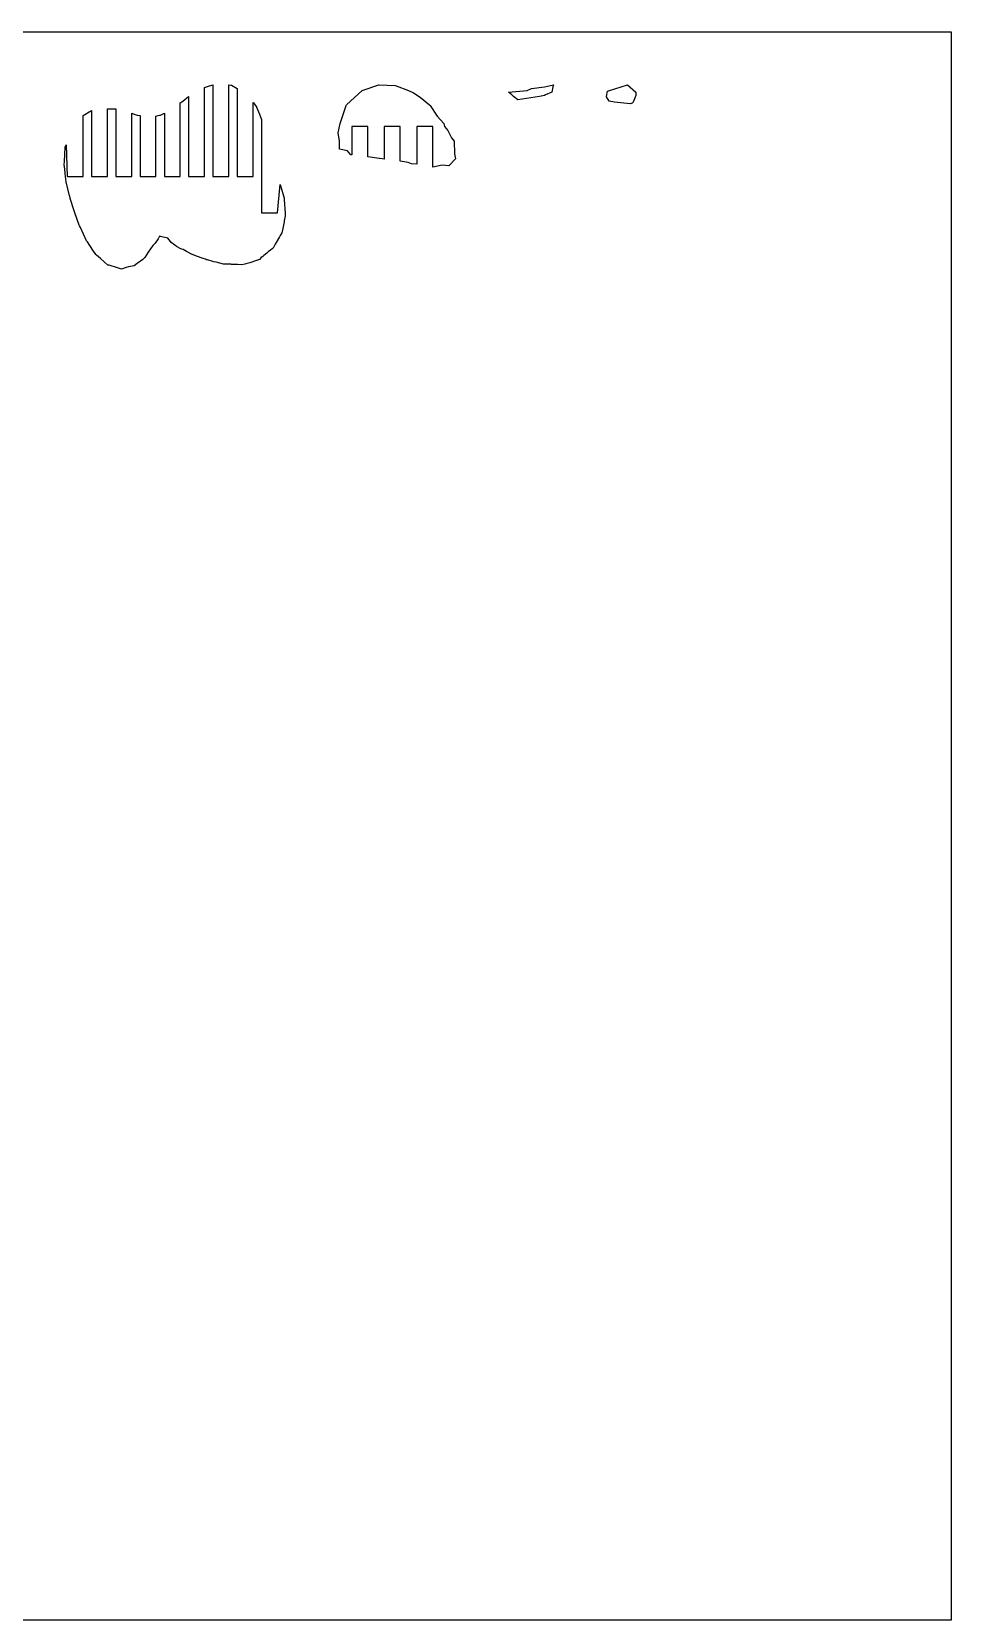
# Model space of a CAD drawing. Header units: metres. Extents: x 0 to 600, y 0 to 300.
# Drawn here: x 426.4 to 600, y 0 to 300 of the extents above; entities that cross this region are included whole.
import ezdxf

# ---------------------------------------------------------------- set-up
doc = ezdxf.new("R2010")
doc.units = ezdxf.units.M

msp = doc.modelspace()

# ---------------------------------------------------------------- linework, layer by layer
at = {"layer": 'sheet_boundary'}
for p, q in [((0, 300), (600, 300)), ((600, 300), (600, 0)), ((600, 0), (0, 0))]:
    msp.add_line(p, q, dxfattribs=at)
at = {"layer": 'X-1'}
for p, q in [((485.802951, 286.210221), (488.793727, 288.928682)), ((488.793727, 288.928682), (491.915558, 289.96812)), ((491.915558, 289.96812), (491.992781, 290)), ((491.992781, 290), (495.046083, 289.827536)), ((495.046083, 289.827536), (495.234733, 289.818077)), ((495.234733, 289.818077), (497.567386, 288.928692)), ((497.567386, 288.928692), (498.461473, 288.498134)), ((498.461473, 288.498134), (499.739218, 287.660458)), ((484.656176, 282.697818), (485.75581, 286.091106)), ((485.75581, 286.091106), (485.802951, 286.210221)), ((499.739218, 287.660458), (501.513318, 286.210221)), ((501.513318, 286.210221), (501.56143, 286.128796)), ((501.56143, 286.128796), (501.630306, 286.047853)), ((501.630306, 286.047853), (502.926664, 284.064894)), ((484.275586, 280.926718), (484.656176, 282.697818)), ((489.830682, 282.103275), (486.830682, 282.103275)), ((486.830682, 282.103275), (486.830682, 276.742356)), ((489.830682, 276.349469), (489.830682, 282.103275)), ((495.973308, 282.103275), (492.973308, 282.103275)), ((492.973308, 282.103275), (492.973308, 275.932649)), ((495.973308, 275.533247), (495.973308, 282.103275)), ((502.115935, 282.103275), (499.115935, 282.103275)), ((499.115935, 282.103275), (499.115935, 274.981392)), ((502.115935, 274.413741), (502.115935, 282.103275)), ((502.926664, 284.064894), (504.210593, 282.697818)), ((504.210593, 282.697818), (504.319891, 282.098561)), ((504.319891, 282.098561), (504.936149, 281.351022)), ((484.533072, 279.34146), (484.275586, 280.926718)), ((484.540091, 277.857595), (484.533072, 279.34146)), ((504.936149, 281.351022), (505.670212, 279.96442)), ((505.670212, 279.96442), (506.185172, 279.34146)), ((506.185172, 279.34146), (506.194012, 276.97068)), ((485.988945, 277.491379), (484.540091, 277.857595)), ((486.672409, 276.757224), (485.988945, 277.491379)), ((486.830682, 276.742356), (486.672409, 276.757224)), ((491.992781, 276.085669), (489.830682, 276.349469)), ((492.075421, 276.079716), (491.992781, 276.085669)), ((492.554761, 275.985103), (492.075421, 276.079716)), ((506.194012, 276.97068), (506.388354, 275.985103)), ((492.973308, 275.932649), (492.554761, 275.985103)), ((497.480248, 275.337822), (495.973308, 275.533247)), ((498.083071, 275.045034), (497.480248, 275.337822)), ((499.115935, 274.981392), (498.083071, 275.045034)), ((503.877943, 274.814188), (502.115935, 274.413741)), ((505.164802, 274.6626), (503.877943, 274.814188)), ((506.388354, 275.985103), (505.164802, 274.6626))]:
    msp.add_line(p, q, dxfattribs=at)
at = {"layer": 'X-10-2'}
for p, q in [((516.388354, 288.570644), (519.914673, 288.936778)), ((517.027177, 288.068806), (516.388354, 288.570644)), ((517.142368, 287.978316), (517.027177, 288.068806)), ((519.914673, 288.936778), (520.789322, 289.266731)), ((520.789322, 289.266731), (523.200441, 289.602011)), ((523.200441, 289.602011), (524.893831, 290)), ((523.414286, 288.068806), (523.200441, 287.978316)), ((524.600222, 288.570644), (523.414286, 288.068806)), ((524.675431, 288.936778), (524.600222, 288.570644)), ((524.743208, 289.266731), (524.675431, 288.936778)), ((524.812078, 289.602011), (524.743208, 289.266731)), ((524.893831, 290), (524.812078, 289.602011)), ((517.390978, 287.783016), (517.142368, 287.978316)), ((518.162974, 287.176561), (517.390978, 287.783016)), ((522.26732, 287.783016), (518.162974, 287.176561)), ((523.200441, 287.978316), (522.26732, 287.783016))]:
    msp.add_line(p, q, dxfattribs=at)
at = {"layer": 'Z-1'}
for p, q in [((534.893831, 287.786581), (535.128679, 288.756293)), ((535.128679, 288.756293), (535.310711, 288.823697)), ((535.310711, 288.823697), (538.891818, 290)), ((538.891818, 290), (540.471146, 288.562295)), ((540.471146, 288.562295), (540.462672, 287.937989)), ((534.908417, 287.723848), (534.893831, 287.786581)), ((535.414105, 286.923721), (534.908417, 287.723848)), ((536.443408, 286.709977), (535.414105, 286.923721)), ((539.361523, 286.373683), (536.443408, 286.709977)), ((539.743967, 286.513788), (539.361523, 286.373683)), ((539.93442, 286.709977), (539.743967, 286.513788)), ((540.462672, 287.937989), (539.93442, 286.709977))]:
    msp.add_line(p, q, dxfattribs=at)
at = {"layer": 'Z-8'}
for p, q in [((459.028981, 289.500167), (459.20662, 289.556252)), ((459.028981, 272.686573), (459.028981, 289.500167)), ((459.20662, 289.556252), (459.369173, 289.607574)), ((459.369173, 289.607574), (459.569384, 289.670785)), ((459.569384, 289.670785), (460.612113, 290)), ((460.612113, 290), (460.612113, 272.686573)), ((463.612113, 272.686573), (463.612113, 289.974064)), ((463.612113, 289.974064), (463.974666, 289.936652)), ((463.974666, 289.936652), (464.114084, 289.893803)), ((464.114084, 289.893803), (465.195246, 289.273079)), ((465.195246, 289.273079), (465.195246, 272.686573)), ((436.947152, 284.705032), (437.696451, 285.149795)), ((437.696451, 285.149795), (437.696451, 272.686573)), ((440.696451, 272.686573), (440.696451, 285.461492)), ((440.696451, 285.461492), (440.756327, 285.460318)), ((440.756327, 285.460318), (441.020991, 285.455128)), ((441.020991, 285.455128), (442.279584, 285.430451)), ((442.279584, 285.430451), (442.279584, 272.686573)), ((454.445849, 286.57394), (454.542003, 286.646302)), ((454.445849, 272.686573), (454.445849, 286.57394)), ((454.542003, 286.646302), (454.726111, 286.784854)), ((454.726111, 286.784854), (454.964827, 286.938468)), ((454.964827, 286.938468), (455.017371, 286.97228)), ((455.017371, 286.97228), (455.634185, 287.446486)), ((455.634185, 287.446486), (456.028981, 287.766241)), ((456.028981, 287.766241), (456.028981, 272.686573)), ((468.195246, 272.686573), (468.195246, 286.621631)), ((468.195246, 286.621631), (468.834568, 285.830305)), ((468.834568, 285.830305), (468.842084, 285.820263)), ((468.842084, 285.820263), (468.869829, 285.755939)), ((468.869829, 285.755939), (469.390761, 284.450272)), ((436.113319, 284.210092), (436.751125, 284.588676)), ((436.113319, 272.686573), (436.113319, 284.210092)), ((436.751125, 284.588676), (436.947152, 284.705032)), ((445.279584, 272.686573), (445.279584, 284.62472)), ((445.279584, 284.62472), (445.760376, 284.448001)), ((445.760376, 284.448001), (446.340156, 284.234899)), ((446.340156, 284.234899), (446.862716, 284.167379)), ((446.862716, 284.167379), (446.862716, 272.686573)), ((449.862716, 284.086629), (450.243722, 284.190528)), ((449.862716, 272.686573), (449.862716, 284.086629)), ((450.243722, 284.190528), (450.555754, 284.220678)), ((450.555754, 284.220678), (450.725562, 284.237086)), ((450.725562, 284.237086), (451.209465, 284.512465)), ((451.209465, 284.512465), (451.445849, 284.646985)), ((451.445849, 284.646985), (451.445849, 272.686573)), ((469.390761, 284.450272), (469.749939, 283.550025)), ((469.749939, 283.550025), (469.778378, 283.478745)), ((469.778378, 283.478745), (469.778378, 265.773677)), ((432.575777, 275.470792), (432.709198, 278.113642)), ((432.709198, 278.113642), (432.73323, 278.182191)), ((432.73323, 278.182191), (432.844951, 278.500856)), ((432.844951, 278.500856), (432.904744, 278.671407)), ((432.904744, 278.671407), (432.905375, 278.673206)), ((432.905375, 278.673206), (433.113319, 272.686573)), ((432.528014, 274.846794), (432.575777, 275.470792)), ((432.575777, 274.564688), (432.528014, 274.846794)), ((432.709198, 273.358318), (432.575777, 274.564688)), ((432.73323, 273.141019), (432.709198, 273.358318)), ((432.844951, 272.130859), (432.73323, 273.141019)), ((432.904744, 271.671677), (432.844951, 272.130859)), ((432.905375, 271.669146), (432.904744, 271.671677)), ((433.559716, 269.043196), (432.905375, 271.669146)), ((433.113319, 272.686573), (436.113319, 272.686573)), ((437.696451, 272.686573), (440.696451, 272.686573)), ((442.279584, 272.686573), (445.279584, 272.686573)), ((446.862716, 272.686573), (449.862716, 272.686573)), ((451.445849, 272.686573), (454.445849, 272.686573)), ((456.028981, 272.686573), (459.028981, 272.686573)), ((460.612113, 272.686573), (463.612113, 272.686573)), ((465.195246, 272.686573), (468.195246, 272.686573)), ((472.778378, 265.773677), (473.307366, 271.164828)), ((473.307366, 271.164828), (473.620657, 270.057243)), ((473.620657, 270.057243), (473.789165, 269.461511)), ((433.585572, 268.939433), (433.559716, 269.043196)), ((433.638782, 268.663982), (433.585572, 268.939433)), ((433.681477, 268.524956), (433.638782, 268.663982)), ((434.406932, 266.162674), (433.681477, 268.524956)), ((473.789165, 269.461511), (474.035527, 268.590543)), ((474.035527, 268.590543), (474.038252, 268.5421)), ((474.038252, 268.5421), (474.073352, 268.262853)), ((474.073352, 268.262853), (474.265591, 265.764765)), ((434.549037, 265.797228), (434.406932, 266.162674)), ((435.381298, 263.476035), (434.549037, 265.797228)), ((469.778378, 265.773677), (472.778378, 265.773677)), ((474.035527, 264.073168), (473.789165, 262.822223)), ((474.038252, 264.087002), (474.035527, 264.073168)), ((474.073352, 264.265232), (474.038252, 264.087002)), ((474.265591, 265.241356), (474.073352, 264.265232)), ((474.265591, 265.764765), (474.275586, 265.292109)), ((474.275586, 265.292109), (474.265591, 265.241356)), ((435.427729, 263.346539), (435.381298, 263.476035)), ((435.626708, 263.023132), (435.427729, 263.346539)), ((435.628522, 263.020183), (435.626708, 263.023132)), ((436.751125, 260.5266), (435.628522, 263.020183)), ((450.555754, 261.392031), (450.243722, 260.897585)), ((450.725562, 261.349003), (450.555754, 261.392031)), ((451.209465, 261.226386), (450.725562, 261.349003)), ((451.877239, 261.083375), (451.209465, 261.226386)), ((452.130564, 261.029123), (451.877239, 261.083375)), ((452.577087, 260.397209), (452.130564, 261.029123)), ((473.192527, 261.299927), (472.539958, 260.191513)), ((473.307366, 261.494986), (473.192527, 261.299927)), ((473.620657, 262.027123), (473.307366, 261.494986)), ((473.789165, 262.822223), (473.620657, 262.027123)), ((436.947152, 260.322365), (436.751125, 260.5266)), ((437.95736, 258.755122), (436.947152, 260.322365)), ((438.505801, 257.904267), (437.95736, 258.755122)), ((448.386462, 258.404273), (447.731878, 257.341815)), ((448.831401, 259.031927), (448.386462, 258.404273)), ((449.264426, 259.642774), (448.831401, 259.031927)), ((449.735243, 260.091852), (449.264426, 259.642774)), ((450.243722, 260.897585), (449.735243, 260.091852)), ((452.732182, 260.17772), (452.577087, 260.397209)), ((453.413517, 259.69384), (452.732182, 260.17772)), ((453.730021, 259.469061), (453.413517, 259.69384)), ((454.542003, 259.015254), (453.730021, 259.469061)), ((454.726111, 258.960265), (454.542003, 259.015254)), ((454.964827, 258.888966), (454.726111, 258.960265)), ((455.017371, 258.8601), (454.964827, 258.888966)), ((455.634185, 258.52124), (455.017371, 258.8601)), ((456.716642, 257.92657), (455.634185, 258.52124)), ((470.800507, 258.20972), (470.195257, 257.721762)), ((471.065903, 258.423685), (470.800507, 258.20972)), ((471.500052, 258.773699), (471.065903, 258.423685)), ((471.797889, 259.013817), (471.500052, 258.773699)), ((471.963441, 259.147287), (471.797889, 259.013817)), ((472.292281, 259.758124), (471.963441, 259.147287)), ((472.372149, 259.906482), (472.292281, 259.758124)), ((472.539958, 260.191513), (472.372149, 259.906482)), ((438.629687, 257.834032), (438.505801, 257.904267)), ((438.66098, 257.816291), (438.629687, 257.834032)), ((439.374793, 257.176253), (438.66098, 257.816291)), ((440.756327, 255.937508), (439.374793, 257.176253)), ((441.020991, 255.906207), (440.756327, 255.937508)), ((442.626706, 255.409679), (441.020991, 255.906207)), ((443.325345, 255.193642), (442.626706, 255.409679)), ((444.255192, 255.497193), (443.325345, 255.193642)), ((444.683237, 255.588479), (444.255192, 255.497193)), ((445.760376, 255.818193), (444.683237, 255.588479)), ((446.340156, 256.242084), (445.760376, 255.818193)), ((447.388976, 257.008903), (446.340156, 256.242084)), ((447.675717, 257.28729), (447.388976, 257.008903)), ((447.731878, 257.341815), (447.675717, 257.28729)), ((456.732791, 257.917698), (456.716642, 257.92657)), ((457.497225, 257.642436), (456.732791, 257.917698)), ((458.7757, 257.182076), (457.497225, 257.642436)), ((459.20662, 257.026908), (458.7757, 257.182076)), ((459.369173, 256.955591), (459.20662, 257.026908)), ((459.569384, 256.898762), (459.369173, 256.955591)), ((460.811589, 256.572274), (459.569384, 256.898762)), ((461.248397, 256.457467), (460.811589, 256.572274)), ((462.579442, 256.107629), (461.248397, 256.457467)), ((463.283883, 256.093675), (462.579442, 256.107629)), ((463.974666, 256.079991), (463.283883, 256.093675)), ((464.114084, 256.077229), (463.974666, 256.079991)), ((465.260155, 256.054527), (464.114084, 256.077229)), ((466.097512, 255.992186), (465.260155, 256.054527)), ((466.611489, 256.12066), (466.097512, 255.992186)), ((466.846774, 256.179471), (466.611489, 256.12066)), ((467.558728, 256.357431), (466.846774, 256.179471)), ((468.834568, 256.814666), (467.558728, 256.357431)), ((468.842084, 256.817359), (468.834568, 256.814666)), ((468.869829, 256.827303), (468.842084, 256.817359)), ((469.390761, 257.013994), (468.869829, 256.827303)), ((469.749939, 257.362743), (469.390761, 257.013994)), ((470.020656, 257.580997), (469.749939, 257.362743)), ((470.195257, 257.721762), (470.020656, 257.580997))]:
    msp.add_line(p, q, dxfattribs=at)

doc.saveas('drawing.dxf')
